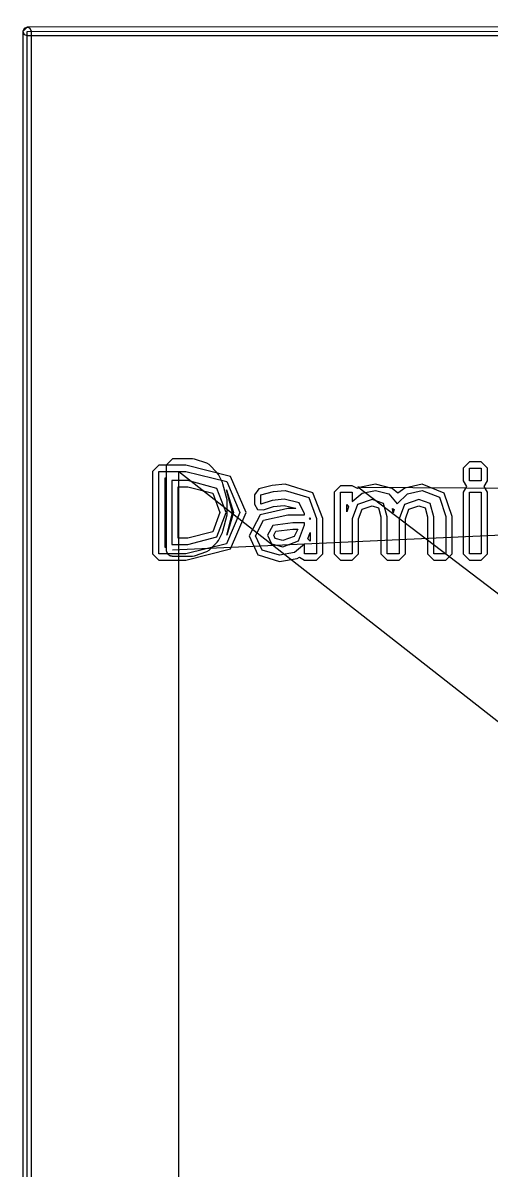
# Model space of a CAD drawing. Extents: x 0 to 334, y -361 to 120.
# Drawn here: x 0 to 5.53, y 75.28 to 88.85 of the extents above; entities that cross this region are included whole.
import ezdxf

# ---------------------------------------------------------------- set-up
doc = ezdxf.new("R2010")
doc.units = 0

msp = doc.modelspace()

# ---------------------------------------------------------------- linework, layer by layer
at = {"layer": 'Layer 1'}
for p, q in [((0.049979, 88.7992), (0, 88.7492)), ((0.014645, 88.784555), (0, 88.7492)), ((0, 88.7492), (0.014652, 88.713837)), ((0, 88.7492), (0, 0.0492)), ((0.05, 88.7992), (0.014645, 88.784555)), ((120.7, 88.8492), (0.049979, 88.7992)), ((0.05, 88.7492), (120.7, 88.7992)), ((0.085355, 88.784555), (0.05, 88.7992)), ((0.05, 88.7992), (0.05, 88.7992)), ((0.05, 0.0492), (0.05, 88.7492)), ((0.050021, 88.6992), (120.7, 88.7492)), ((0.1, 88.7492), (0.085355, 88.784555)), ((0.1, 0.0492), (0.1, 88.7492)), ((0.014652, 88.713837), (0.050021, 88.6992)), ((1.60655, 83.6192), (1.53155, 83.5442)), ((1.92238, 83.619205), (1.60655, 83.6192)), ((1.76667, 83.6948), (1.69167, 83.6198)), ((1.69167, 83.6198), (1.69167, 82.6198)), ((2.00476, 83.6948), (1.76667, 83.6948)), ((1.76667, 82.6198), (23.8137, 83.6198)), ((2.452567, 83.486068), (1.92238, 83.619205)), ((2.02848, 83.691006), (2.00476, 83.6948)), ((2.171338, 83.643386), (2.02848, 83.691006)), ((2.200654, 83.625268), (2.171338, 83.643386)), ((2.295892, 83.53003), (2.200654, 83.625268)), ((5.27408, 83.6602), (5.19908, 83.5852)), ((5.19908, 83.5852), (5.19908, 83.4335)), ((5.41411, 83.6602), (5.27408, 83.6602)), ((5.27408, 83.5852), (5.41411, 83.5852)), ((5.27408, 83.4335), (5.27408, 83.5852)), ((5.48911, 83.5852), (5.41411, 83.6602)), ((5.41411, 83.5852), (5.41411, 83.4335)), ((5.48911, 83.433562), (5.48911, 83.5852)), ((1.53155, 83.5442), (1.53155, 82.5722)), ((1.60655, 83.5442), (1.92238, 83.5442)), ((1.60655, 82.5722), (1.60655, 83.5442)), ((1.68155, 83.4692), (1.69297, 83.4692)), ((1.68155, 82.6472), (1.68155, 83.4692)), ((1.69297, 83.4692), (1.68528, 83.436127)), ((1.68528, 83.436127), (1.68528, 82.6803)), ((1.760283, 83.436127), (1.76028, 82.6803)), ((1.94598, 83.436159), (1.760283, 83.436127)), ((1.84167, 83.5448), (24.0396, 66.1305)), ((1.84167, 65.2805), (1.84167, 83.5448)), ((1.92238, 83.5442), (2.407173, 83.426362)), ((2.289977, 83.345013), (1.94598, 83.436159)), ((2.309941, 83.510538), (2.295892, 83.53003)), ((2.35756, 83.4153), (2.309941, 83.510538)), ((2.636667, 83.059179), (2.452567, 83.486068)), ((1.83528, 82.7553), (1.835283, 83.361127)), ((1.835283, 83.361127), (1.94598, 83.3611)), ((1.94598, 83.3611), (2.241822, 83.287456)), ((2.399569, 83.059206), (2.289977, 83.345013)), ((2.363242, 83.399866), (2.35756, 83.4153)), ((2.410861, 83.20939), (2.363242, 83.399866)), ((2.406111, 83.325589), (2.486675, 83.059174)), ((2.47457, 83.059174), (2.406111, 83.325589)), ((2.406111, 83.325589), (2.406111, 83.325589)), ((2.407173, 83.426362), (2.561667, 83.059175)), ((2.786254, 83.339334), (2.734778, 83.268119)), ((2.945974, 83.37975), (2.786254, 83.339334)), ((2.80978, 83.2682), (2.958947, 83.30596)), ((3.09974, 83.3939), (2.945974, 83.37975)), ((2.958947, 83.30596), (3.099742, 83.318981)), ((3.42612, 83.2927), (3.099739, 83.393935)), ((3.099739, 83.393935), (3.09974, 83.3939)), ((3.099742, 83.318981), (3.376005, 83.23695)), ((3.75044, 83.3764), (3.67544, 83.3014)), ((3.67544, 83.3014), (3.67544, 82.5722)), ((3.89124, 83.376346), (3.75044, 83.3764)), ((3.75044, 82.5722), (3.75044, 83.3014)), ((3.75044, 83.3014), (3.89124, 83.3014)), ((3.953007, 83.343882), (3.89124, 83.376346)), ((3.89124, 83.3014), (3.89124, 83.1881)), ((3.973907, 83.354734), (3.953007, 83.343882)), ((3.990682, 83.353519), (3.957141, 83.361437)), ((3.957141, 83.361437), (23.337314, 68.607966)), ((4.16522, 83.393924), (3.973907, 83.354734)), ((13.789234, 83.289268), (3.990682, 83.353519)), ((4.006159, 83.287058), (4.16522, 83.318959)), ((4.362296, 83.342308), (4.165219, 83.393941)), ((4.165219, 83.393941), (4.16522, 83.393924)), ((4.16522, 83.318959), (4.322759, 83.278595)), ((4.427599, 83.287876), (4.362296, 83.342308)), ((4.510084, 83.346914), (4.427599, 83.287876)), ((4.716984, 83.393941), (4.510084, 83.346914)), ((4.544982, 83.280524), (4.716981, 83.318936)), ((4.716981, 83.318936), (4.922466, 83.238858)), ((4.978006, 83.289268), (4.716984, 83.393941)), ((5.19908, 83.4335), (5.238613, 83.367419)), ((5.238613, 83.367419), (5.19908, 83.301338)), ((5.19908, 83.301338), (5.19908, 82.5722)), ((5.41411, 83.4335), (5.27408, 83.4335)), ((5.27408, 83.301346), (5.41411, 83.3014)), ((5.27408, 82.5722), (5.27408, 83.301346)), ((5.41411, 83.3014), (5.41411, 82.5722)), ((5.449577, 83.367481), (5.48911, 83.433562)), ((5.48911, 83.3014), (5.449577, 83.367481)), ((5.48911, 82.5722), (5.48911, 83.3014)), ((2.241822, 83.287456), (2.242223, 83.287122)), ((2.242223, 83.287122), (2.324569, 83.059147)), ((2.4131, 83.1912), (2.410861, 83.20939)), ((2.413093, 83.048385), (2.4131, 83.1912)), ((2.734778, 83.268119), (2.73478, 83.1575)), ((2.809772, 83.157481), (2.80978, 83.2682)), ((2.942957, 83.202403), (2.809772, 83.157481)), ((3.085274, 83.217377), (2.942957, 83.202403)), ((3.263361, 83.171804), (3.085274, 83.217377)), ((3.32729, 83.0442), (3.263361, 83.171804)), ((3.376005, 83.23695), (3.467332, 82.988252)), ((3.426121, 83.292694), (3.42612, 83.2927)), ((3.54233, 82.9882), (3.426121, 83.292694)), ((3.89124, 83.1881), (4.006159, 83.287058)), ((4.124884, 83.21478), (3.954407, 83.15228)), ((4.25883, 83.163999), (4.124884, 83.21478)), ((4.30221, 83.0084), (4.25883, 83.163999)), ((4.322759, 83.278595), (4.419413, 83.161407)), ((4.419408, 83.161383), (4.544982, 83.280524)), ((4.678166, 83.21478), (4.506167, 83.152931)), ((4.81059, 83.163999), (4.678166, 83.21478)), ((4.85397, 83.0084), (4.81059, 83.163999)), ((4.922466, 83.238858), (4.994766, 83.012296)), ((5.06977, 83.0123), (4.978006, 83.289268)), ((2.324569, 83.059147), (2.242019, 82.82905)), ((2.289977, 82.771446), (2.399569, 83.059206)), ((2.363235, 82.839719), (2.410854, 83.030195)), ((2.561667, 83.059175), (2.406412, 82.690034)), ((2.486675, 83.059174), (2.407204, 82.792913)), ((2.407204, 82.792913), (2.47457, 83.059174)), ((2.410854, 83.030195), (2.413093, 83.048385)), ((2.451755, 82.630297), (2.636667, 83.059179)), ((2.802309, 83.032833), (2.672368, 82.784453)), ((2.73478, 83.1575), (2.769542, 83.094216)), ((2.769542, 83.094216), (2.841596, 83.089583)), ((2.802536, 83.03298), (2.802309, 83.032833)), ((3.13094, 83.1075), (2.802536, 83.03298)), ((2.841596, 83.089583), (2.958814, 83.129116)), ((2.843258, 82.97001), (3.130937, 83.03251)), ((2.958814, 83.129116), (3.085282, 83.142396)), ((2.958814, 83.129116), (2.958814, 83.129116)), ((3.085282, 83.142396), (3.219488, 83.111)), ((3.130937, 83.03251), (3.32729, 83.0325)), ((3.224343, 83.1075), (3.13094, 83.1075)), ((3.219488, 83.111), (3.220249, 83.110458)), ((3.220249, 83.110458), (3.224343, 83.1075)), ((3.32729, 83.0325), (3.32729, 83.0442)), ((3.82544, 83.1521), (3.846719, 83.127737)), ((3.82544, 83.06624), (3.82544, 83.1521)), ((3.846719, 83.127737), (3.82544, 83.06624)), ((3.954407, 83.15228), (3.891239, 82.984311)), ((3.96624, 82.9843), (4.006878, 83.098679)), ((4.006878, 83.098679), (4.007158, 83.098954)), ((4.007158, 83.098954), (4.124884, 83.139768)), ((4.124884, 83.139768), (4.201805, 83.115273)), ((4.201805, 83.115273), (4.202116, 83.11491)), ((4.202116, 83.11491), (4.22721, 83.008388)), ((4.36702, 83.107721), (4.385096, 83.094702)), ((4.375081, 83.056863), (4.36702, 83.107721)), ((4.36702, 83.107721), (4.36702, 83.107721)), ((4.385096, 83.094702), (4.375081, 83.056863)), ((4.419413, 83.161407), (4.419408, 83.161383)), ((4.506167, 83.152931), (4.442999, 82.984311)), ((4.518, 82.9843), (4.558638, 83.09933)), ((4.558638, 83.09933), (4.678166, 83.139768)), ((4.678166, 83.139768), (4.753565, 83.115273)), ((4.753565, 83.115273), (4.77897, 83.008388)), ((2.747365, 82.784463), (2.843258, 82.97001)), ((2.952854, 82.905497), (2.887403, 82.792216)), ((3.18802, 82.9387), (2.952854, 82.905497)), ((3.32729, 82.9387), (3.18802, 82.9387)), ((3.256516, 82.723857), (3.327294, 82.912008)), ((3.327294, 82.912008), (3.32729, 82.9387)), ((3.385838, 82.985625), (3.392289, 82.995078)), ((3.39233, 82.9761), (3.385838, 82.985625)), ((3.392289, 82.995078), (3.392289, 82.99502)), ((3.392289, 82.99502), (3.39233, 82.988171)), ((3.39233, 82.988171), (3.39233, 82.9761)), ((3.467332, 82.988252), (3.467328, 82.988179)), ((3.467328, 82.988179), (3.46733, 82.5722)), ((3.54233, 82.5722), (3.54233, 82.9882)), ((3.891239, 82.984311), (3.89124, 82.5722)), ((3.96624, 82.5722), (3.96624, 82.9843)), ((4.22721, 83.008388), (4.22721, 82.5722)), ((4.30221, 82.5722), (4.30221, 83.0084)), ((4.442999, 82.984311), (4.443, 82.5722)), ((4.518, 82.5722), (4.518, 82.9843)), ((4.77897, 83.008388), (4.77897, 82.5722)), ((4.85397, 82.5722), (4.85397, 83.0084)), ((4.994766, 83.012296), (4.99477, 82.5722)), ((5.06977, 82.5722), (5.06977, 83.0123)), ((2.241822, 82.828885), (1.94598, 82.755241)), ((1.94598, 82.6803), (2.289977, 82.771446)), ((2.242019, 82.82905), (2.241822, 82.828885)), ((2.309937, 82.72913), (2.357556, 82.824368)), ((2.357556, 82.824368), (2.363235, 82.839719)), ((2.672368, 82.784453), (2.776624, 82.557884)), ((2.824232, 82.615843), (2.747365, 82.784463)), ((2.887403, 82.792216), (2.936111, 82.690654)), ((2.962405, 82.792216), (2.986787, 82.838611)), ((2.981552, 82.750326), (2.962405, 82.792216)), ((2.986787, 82.838611), (3.188022, 82.8637)), ((3.203373, 82.776778), (3.070059, 82.728544)), ((3.18802, 82.8637), (3.24837, 82.8637)), ((3.188022, 82.8637), (3.18802, 82.8637)), ((3.203415, 82.77682), (3.203373, 82.776778)), ((3.24837, 82.8637), (3.203415, 82.77682)), ((3.364999, 82.747681), (3.39233, 82.823276)), ((3.39233, 82.823276), (3.392328, 82.82325)), ((3.392328, 82.82325), (3.39233, 82.7202)), ((1.69297, 82.647227), (1.68155, 82.6472)), ((1.68528, 82.6803), (1.69297, 82.647227)), ((1.76028, 82.6803), (1.94598, 82.6803)), ((1.94598, 82.755241), (1.83528, 82.7553)), ((2.406412, 82.690034), (1.92238, 82.5722)), ((1.92238, 82.4972), (2.451755, 82.630297)), ((2.20065, 82.6144), (2.295888, 82.709638)), ((2.295888, 82.709638), (2.309937, 82.72913)), ((2.338133, 82.713915), (2.337936, 82.71375)), ((2.337936, 82.71375), (2.338013, 82.713815)), ((2.338013, 82.713815), (2.338133, 82.713915)), ((2.338133, 82.713915), (2.338133, 82.713915)), ((2.936111, 82.690654), (3.070057, 82.653545)), ((3.070059, 82.728544), (2.981552, 82.750326)), ((3.070057, 82.653545), (3.256516, 82.723857)), ((3.32729, 82.6829), (3.207804, 82.584593)), ((3.30966, 82.670935), (3.309618, 82.670893)), ((3.309618, 82.670893), (3.309639, 82.670914)), ((3.309639, 82.670914), (3.30966, 82.670935)), ((3.30966, 82.670935), (3.30966, 82.670935)), ((3.32729, 82.5722), (3.32729, 82.6829)), ((3.39233, 82.7202), (3.364999, 82.747681)), ((1.53155, 82.5722), (1.60655, 82.4972)), ((1.92238, 82.5722), (1.60655, 82.5722)), ((1.60655, 82.4972), (1.92238, 82.4972)), ((1.69167, 82.6198), (1.691674, 82.61903)), ((1.691674, 82.61903), (1.691733, 82.616721)), ((1.691733, 82.616721), (1.691769, 82.615952)), ((1.691769, 82.615952), (1.691812, 82.615183)), ((1.691812, 82.615183), (1.691923, 82.613647)), ((1.691923, 82.613647), (1.692148, 82.611348)), ((1.692148, 82.611348), (1.692337, 82.60982)), ((1.692337, 82.60982), (1.692443, 82.609057)), ((1.692443, 82.609057), (1.69268, 82.607535)), ((1.69268, 82.607535), (1.692809, 82.606776)), ((1.692809, 82.606776), (1.692947, 82.606019)), ((1.692947, 82.606019), (1.693092, 82.605263)), ((1.693092, 82.605263), (1.693245, 82.604508)), ((1.693245, 82.604508), (1.693406, 82.603755)), ((1.693406, 82.603755), (1.693575, 82.603004)), ((1.693575, 82.603004), (1.694127, 82.600761)), ((1.694127, 82.600761), (1.694748, 82.598536)), ((1.694748, 82.598536), (1.695681, 82.595601)), ((1.695681, 82.595601), (1.697306, 82.591277)), ((1.697306, 82.591277), (1.697906, 82.589858)), ((1.697906, 82.589858), (1.699193, 82.587061)), ((1.699193, 82.587061), (1.699533, 82.58637)), ((1.699533, 82.58637), (1.69988, 82.585682)), ((1.69988, 82.585682), (1.700233, 82.584998)), ((1.700233, 82.584998), (1.700594, 82.584318)), ((1.700594, 82.584318), (1.701337, 82.582969)), ((1.701337, 82.582969), (1.701718, 82.5823)), ((1.701718, 82.5823), (1.702106, 82.581635)), ((1.702106, 82.581635), (1.702502, 82.580974)), ((1.702502, 82.580974), (1.703312, 82.579665)), ((1.703312, 82.579665), (1.703728, 82.579017)), ((1.703728, 82.579017), (1.704578, 82.577733)), ((1.704578, 82.577733), (1.705014, 82.577098)), ((1.705014, 82.577098), (1.705455, 82.576467)), ((1.705455, 82.576467), (1.705903, 82.575841)), ((1.705903, 82.575841), (1.706819, 82.574602)), ((1.706819, 82.574602), (1.707759, 82.573383)), ((1.707759, 82.573383), (1.708725, 82.572183)), ((1.708725, 82.572183), (1.709217, 82.571591)), ((1.709217, 82.571591), (1.710729, 82.569844)), ((1.710729, 82.569844), (1.712293, 82.568145)), ((1.712293, 82.568145), (1.712827, 82.56759)), ((1.712827, 82.56759), (1.713365, 82.56704)), ((1.713365, 82.56704), (1.715577, 82.564896)), ((1.715577, 82.564896), (1.716714, 82.563858)), ((1.716714, 82.563858), (1.717292, 82.563349)), ((1.717292, 82.563349), (1.717874, 82.562845)), ((1.717874, 82.562845), (1.719651, 82.561369)), ((1.719651, 82.561369), (1.722711, 82.559033)), ((1.722711, 82.559033), (1.723968, 82.558144)), ((1.723968, 82.558144), (1.727188, 82.556034)), ((1.727188, 82.556034), (1.727844, 82.555632)), ((1.727844, 82.555632), (1.72917, 82.554848)), ((1.72917, 82.554848), (1.729839, 82.554466)), ((1.729839, 82.554466), (1.731868, 82.553363)), ((1.731868, 82.553363), (1.73324, 82.552663)), ((1.73324, 82.552663), (1.736024, 82.551347)), ((1.736024, 82.551347), (1.736728, 82.551036)), ((1.736728, 82.551036), (1.737436, 82.550732)), ((1.737436, 82.550732), (1.740296, 82.54959)), ((1.740296, 82.54959), (1.741018, 82.549323)), ((1.741018, 82.549323), (1.743201, 82.548566)), ((1.743201, 82.548566), (1.743934, 82.548329)), ((1.743934, 82.548329), (1.744669, 82.5481)), ((1.744669, 82.5481), (1.746887, 82.547456)), ((1.746887, 82.547456), (1.748377, 82.547065)), ((1.748377, 82.547065), (1.750625, 82.546536)), ((1.750625, 82.546536), (1.752133, 82.546222)), ((1.752133, 82.546222), (1.755166, 82.545688)), ((1.755166, 82.545688), (1.755927, 82.545573)), ((1.755927, 82.545573), (1.757453, 82.545368)), ((1.757453, 82.545368), (1.758218, 82.545278)), ((1.758218, 82.545278), (1.758983, 82.545195)), ((1.758983, 82.545195), (1.762822, 82.544899)), ((1.762822, 82.544899), (1.763591, 82.544863)), ((1.763591, 82.544863), (1.76436, 82.544836)), ((1.76436, 82.544836), (1.76513, 82.544816)), ((1.76513, 82.544816), (1.76667, 82.5448)), ((1.76667, 82.5448), (2.00476, 82.5448)), ((2.00476, 82.5448), (2.028477, 82.548649)), ((2.028477, 82.548649), (2.171335, 82.596268)), ((2.171335, 82.596268), (2.20065, 82.6144)), ((2.776624, 82.557884), (2.7772, 82.557415)), ((2.7772, 82.557415), (3.032764, 82.478334)), ((3.032761, 82.553343), (2.824232, 82.615843)), ((3.207804, 82.584593), (3.032761, 82.553343)), ((3.032764, 82.478334), (3.237829, 82.515855)), ((3.237829, 82.515855), (3.238351, 82.516086)), ((3.238351, 82.516086), (3.265561, 82.529626)), ((3.265561, 82.529626), (3.327292, 82.497214)), ((3.46733, 82.5722), (3.32729, 82.5722)), ((3.327292, 82.497214), (3.46733, 82.4972)), ((3.46733, 82.4972), (3.54233, 82.5722)), ((3.67544, 82.5722), (3.75044, 82.4972)), ((3.89124, 82.5722), (3.75044, 82.5722)), ((3.75044, 82.4972), (3.89124, 82.4972)), ((3.89124, 82.4972), (3.96624, 82.5722)), ((4.22721, 82.5722), (4.30221, 82.4972)), ((4.443, 82.5722), (4.30221, 82.5722)), ((4.30221, 82.4972), (4.443, 82.4972)), ((4.443, 82.4972), (4.518, 82.5722)), ((4.77897, 82.5722), (4.85397, 82.4972)), ((4.99477, 82.5722), (4.85397, 82.5722)), ((4.85397, 82.4972), (4.99477, 82.4972)), ((4.99477, 82.4972), (5.06977, 82.5722)), ((5.19908, 82.5722), (5.27408, 82.4972)), ((5.41411, 82.5722), (5.27408, 82.5722)), ((5.27408, 82.4972), (5.41411, 82.4972)), ((5.41411, 82.4972), (5.48911, 82.5722))]:
    msp.add_line(p, q, dxfattribs=at)

doc.saveas('drawing.dxf')
